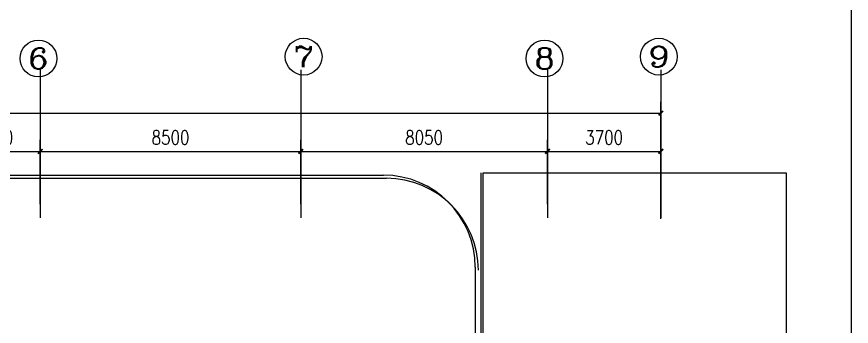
# Model space of a CAD drawing. Extents: x 1487452 to 1619693, y 165319 to 350168.
# Drawn here: x 1534736 to 1561972, y 299033 to 309120 of the extents above; entities that cross this region are included whole.
import ezdxf
from ezdxf.enums import TextEntityAlignment as Align

# ---------------------------------------------------------------- set-up
doc = ezdxf.new("R2010")
doc.units = 0
doc.header["$LTSCALE"] = 1000
doc.header["$MEASUREMENT"] = 0
doc.layers.get('0').update_dxf_attribs({"linetype": 'CONTINUOUS'})
doc.layers.get('Defpoints').update_dxf_attribs({"linetype": 'CONTINUOUS'})
for name, color, linetype in [('AXIS', 3, 'CONTINUOUS'), ('AXIS_TEXT', 7, 'CONTINUOUS'), ('Dim3', 30, 'CONTINUOUS')]:
    doc.layers.add(name, color=color, linetype=linetype)
doc.styles.add('_TCH_AXIS', font='COMPLEX', dxfattribs={"bigfont": 'GBCBIG'})
doc.styles.add('DIM_FONT', font='SIMPLEX.shx', dxfattribs={"width": 0.8})
doc.dimstyles.new('DIMN150', dxfattribs={"dimscale": 1.5, "dimtxt": 300, "dimasz": 100, "dimexe": 250, "dimexo": 300, "dimgap": 150, "dimtad": 1, "dimdec": 0, "dimzin": 0, "dimdsep": 46, "dimtxsty": 'DIM_FONT', "dimblk": 'ARCHTICK', "dimcen": 0.09, "dimclrt": 7, "dimazin": 2, "dimtfac": 1, "dimtdec": 0, "dimtix": 1, "dimtmove": 2, "dimatfit": 3, "dimldrblk": 'ARCHTICK', "dimfxl": 1, "dimtolj": 1, "dimtzin": 0, "dimarcsym": 0})

# ---------------------------------------------------------------- blocks, each defined once
blk = doc.blocks.new('_ArchTick')
at = {"color": 0, "linetype": 'ByBlock', "const_width": 0.4}
blk.add_lwpolyline([(-0.5, -0.5), (0.5, 0.5)], dxfattribs=at)
blk = doc.blocks.new('*D101')
at = {"layer": 'AXIS', "color": 0, "linetype": 'Continuous', "lineweight": -2, "transparency": 16777216}
for p, q in [((1532506, 303014), (1532506, 305108)), ((1535506, 303014), (1535506, 305108)), ((1532506, 304733), (1535506, 304733))]:
    blk.add_line(p, q, dxfattribs=at)
at = {"layer": 'Defpoints', "color": 0, "linetype": 'Continuous', "transparency": 16777216}
for p in [(1535506, 304733), (1532506, 302564), (1535506, 302564)]:
    blk.add_point(p, dxfattribs=at)
at = {"layer": 'AXIS', "color": 0, "linetype": 'Continuous', "lineweight": -2, "transparency": 16777216, "xscale": 150, "yscale": 150, "zscale": 150, "rotation": 180}
blk.add_blockref('_ArchTick', (1532506, 304733), dxfattribs=at)
at = {"layer": 'AXIS', "color": 0, "linetype": 'Continuous', "lineweight": -2, "transparency": 16777216, "xscale": 150, "yscale": 150, "zscale": 150}
blk.add_blockref('_ArchTick', (1535506, 304733), dxfattribs=at)
at = {"layer": 'AXIS', "color": 2, "linetype": 'Continuous', "transparency": 16777216, "insert": (1534006, 305183), "char_height": 450, "attachment_point": 5, "style": 'DIM_FONT'}
blk.add_mtext('\\A1;3000', dxfattribs=at)
blk = doc.blocks.new('*D102')
at = {"layer": 'AXIS', "color": 0, "linetype": 'Continuous', "lineweight": -2, "transparency": 16777216}
for p, q in [((1535506, 303014), (1535506, 305108)), ((1544006, 303014), (1544006, 305108)), ((1535506, 304733), (1544006, 304733))]:
    blk.add_line(p, q, dxfattribs=at)
at = {"layer": 'Defpoints', "color": 0, "linetype": 'Continuous', "transparency": 16777216}
for p in [(1544006, 304733), (1535506, 302564), (1544006, 302564)]:
    blk.add_point(p, dxfattribs=at)
at = {"layer": 'AXIS', "color": 0, "linetype": 'Continuous', "lineweight": -2, "transparency": 16777216, "xscale": 150, "yscale": 150, "zscale": 150, "rotation": 180}
blk.add_blockref('_ArchTick', (1535506, 304733), dxfattribs=at)
at = {"layer": 'AXIS', "color": 0, "linetype": 'Continuous', "lineweight": -2, "transparency": 16777216, "xscale": 150, "yscale": 150, "zscale": 150}
blk.add_blockref('_ArchTick', (1544006, 304733), dxfattribs=at)
at = {"layer": 'AXIS', "color": 2, "linetype": 'Continuous', "transparency": 16777216, "insert": (1539756, 305183), "char_height": 450, "attachment_point": 5, "style": 'DIM_FONT'}
blk.add_mtext('\\A1;8500', dxfattribs=at)
blk = doc.blocks.new('*D103')
at = {"layer": 'AXIS', "color": 0, "linetype": 'Continuous', "lineweight": -2, "transparency": 16777216}
for p, q in [((1544006, 303014), (1544006, 305108)), ((1552056, 303014), (1552056, 305108)), ((1544006, 304733), (1552056, 304733))]:
    blk.add_line(p, q, dxfattribs=at)
at = {"layer": 'Defpoints', "color": 0, "linetype": 'Continuous', "transparency": 16777216}
for p in [(1552056, 304733), (1544006, 302564), (1552056, 302564)]:
    blk.add_point(p, dxfattribs=at)
at = {"layer": 'AXIS', "color": 0, "linetype": 'Continuous', "lineweight": -2, "transparency": 16777216, "xscale": 150, "yscale": 150, "zscale": 150, "rotation": 180}
blk.add_blockref('_ArchTick', (1544006, 304733), dxfattribs=at)
at = {"layer": 'AXIS', "color": 0, "linetype": 'Continuous', "lineweight": -2, "transparency": 16777216, "xscale": 150, "yscale": 150, "zscale": 150}
blk.add_blockref('_ArchTick', (1552056, 304733), dxfattribs=at)
at = {"layer": 'AXIS', "color": 2, "linetype": 'Continuous', "transparency": 16777216, "insert": (1548031, 305183), "char_height": 450, "attachment_point": 5, "style": 'DIM_FONT'}
blk.add_mtext('\\A1;8050', dxfattribs=at)
blk = doc.blocks.new('*D104')
at = {"layer": 'AXIS', "color": 0, "linetype": 'Continuous', "lineweight": -2, "transparency": 16777216}
for p, q in [((1552056, 303014), (1552056, 305108)), ((1555756, 303014), (1555756, 305108)), ((1552056, 304733), (1555756, 304733))]:
    blk.add_line(p, q, dxfattribs=at)
at = {"layer": 'Defpoints', "color": 0, "linetype": 'Continuous', "transparency": 16777216}
for p in [(1555756, 304733), (1552056, 302564), (1555756, 302564)]:
    blk.add_point(p, dxfattribs=at)
at = {"layer": 'AXIS', "color": 0, "linetype": 'Continuous', "lineweight": -2, "transparency": 16777216, "xscale": 150, "yscale": 150, "zscale": 150, "rotation": 180}
blk.add_blockref('_ArchTick', (1552056, 304733), dxfattribs=at)
at = {"layer": 'AXIS', "color": 0, "linetype": 'Continuous', "lineweight": -2, "transparency": 16777216, "xscale": 150, "yscale": 150, "zscale": 150}
blk.add_blockref('_ArchTick', (1555756, 304733), dxfattribs=at)
at = {"layer": 'AXIS', "color": 2, "linetype": 'Continuous', "transparency": 16777216, "insert": (1553906, 305183), "char_height": 450, "attachment_point": 5, "style": 'DIM_FONT'}
blk.add_mtext('\\A1;3700', dxfattribs=at)
blk = doc.blocks.new('*D105')
at = {"layer": 'AXIS', "color": 0, "linetype": 'Continuous', "lineweight": -2, "transparency": 16777216}
for p, q in [((1511606, 302539), (1511606, 306352)), ((1555756, 302539), (1555756, 306352)), ((1511606, 305977), (1555756, 305977))]:
    blk.add_line(p, q, dxfattribs=at)
at = {"layer": 'Defpoints', "color": 0, "linetype": 'Continuous', "transparency": 16777216}
for p in [(1555756, 305977), (1511606, 302089), (1555756, 302089)]:
    blk.add_point(p, dxfattribs=at)
at = {"layer": 'AXIS', "color": 0, "linetype": 'Continuous', "lineweight": -2, "transparency": 16777216, "xscale": 150, "yscale": 150, "zscale": 150, "rotation": 180}
blk.add_blockref('_ArchTick', (1511606, 305977), dxfattribs=at)
at = {"layer": 'AXIS', "color": 0, "linetype": 'Continuous', "lineweight": -2, "transparency": 16777216, "xscale": 150, "yscale": 150, "zscale": 150}
blk.add_blockref('_ArchTick', (1555756, 305977), dxfattribs=at)
at = {"layer": 'AXIS', "color": 2, "linetype": 'Continuous', "transparency": 16777216, "insert": (1533681, 306427), "char_height": 450, "attachment_point": 5, "style": 'DIM_FONT'}
blk.add_mtext('\\A1;44150', dxfattribs=at)

msp = doc.modelspace()

# ---------------------------------------------------------------- linework, layer by layer
at = {"color": 7}
msp.add_line((1561972.5, 309763.5), (1561972.5, 269359.3), dxfattribs=at)
at = {"layer": 'AXIS', "linetype": 'Continuous'}
for p, q in [((1535506, 307386.3), (1535506, 302564.4)), ((1544006, 307386.3), (1544006, 302564.4)), ((1552056, 307386.3), (1552056, 302564.4)), ((1555756, 307386.3), (1555756, 302564.4))]:
    msp.add_line(p, q, dxfattribs=at)
for centre in [(1535444.7, 307761.1), (1544100.4, 307819.3), (1551963, 307761.1), (1555692.3, 307819.3)]:
    msp.add_circle(centre, 600, dxfattribs=at)
at = {"layer": 'Dim3', "color": 251, "ltscale": 0.4}
for p, q in [((1549895.9, 292695.6), (1549895.9, 304035.6)), ((1549955.9, 304035.6), (1559844.6, 304035.6)), ((1549955.9, 292635.6), (1549955.9, 304035.6)), ((1559844.6, 304035.6), (1559844.6, 297035.6)), ((1521334.5, 303957.7), (1546702, 303957.7)), ((1521434.5, 303857.7), (1546802, 303857.7)), ((1549702, 300957.8), (1549702, 292635.6))]:
    msp.add_line(p, q, dxfattribs=at)
for centre in [(1546702, 300957.7), (1546802, 300857.7)]:
    msp.add_arc(centre, 3000, 0, 90, dxfattribs=at)

# ---------------------------------------------------------------- texts
at = {"layer": 'AXIS_TEXT', "color": 2, "linetype": 'Continuous', "style": '_TCH_AXIS', "width": 1.5}
for s, p, p2 in [('6', (1535105.3, 307421.7), (1535784.2, 307421.7)), ('7', (1543761, 307479.9), (1544439.8, 307479.9)), ('8', (1551623.6, 307421.7), (1552302.4, 307421.7)), ('9', (1555352.9, 307479.9), (1556031.7, 307479.9))]:
    msp.add_text(s, height=678.8, dxfattribs=at).set_placement(p, p2, align=Align.FIT)

# ---------------------------------------------------------------- dimensions: what is measured, and where the dimension line sits
at = {"layer": 'AXIS', "linetype": 'Continuous'}
for base, p1, p2, picture, middle in [((1555756, 305977.3), (1511606, 302089.1), (1555756, 302089.1), '*D105', (1533681, 306427.3)), ((1535506, 304732.7), (1532506, 302564.4), (1535506, 302564.4), '*D101', (1534006, 305182.7)), ((1544006, 304732.7), (1535506, 302564.4), (1544006, 302564.4), '*D102', (1539756, 305182.7)), ((1552056, 304732.7), (1544006, 302564.4), (1552056, 302564.4), '*D103', (1548031, 305182.7)), ((1555756, 304732.7), (1552056, 302564.4), (1555756, 302564.4), '*D104', (1553906, 305182.7))]:
    dim = msp.add_linear_dim(base=base, p1=p1, p2=p2, dimstyle='DIMN150', override={"dimclrt": 2}, dxfattribs=at)
    dim.commit()
    dim.dimension.update_dxf_attribs({"geometry": picture, "text_midpoint": middle})

doc.saveas('drawing.dxf')
